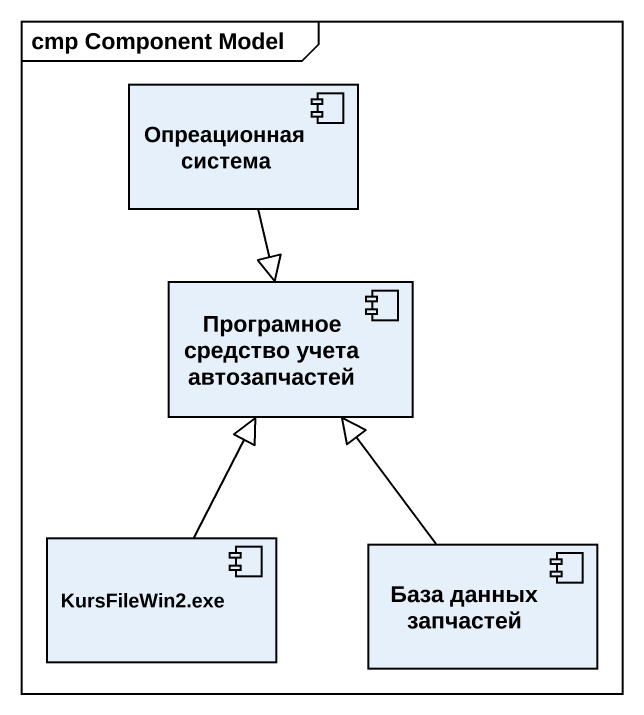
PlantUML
@startuml
mainframe cmp Component Model
component "Опреационная система" as Опреационная_система
component "Програмное средство учета автозапчастей" as Програмное_средство_учета
component "KursFileWin2.exe" as KursFileWin2_exe
component "База данных запчастей" as База_данных_запчастей
Опреационная_система --|> Програмное_средство_учета
KursFileWin2_exe -up-|> Програмное_средство_учета
База_данных_запчастей -up-|> Програмное_средство_учета
@enduml
